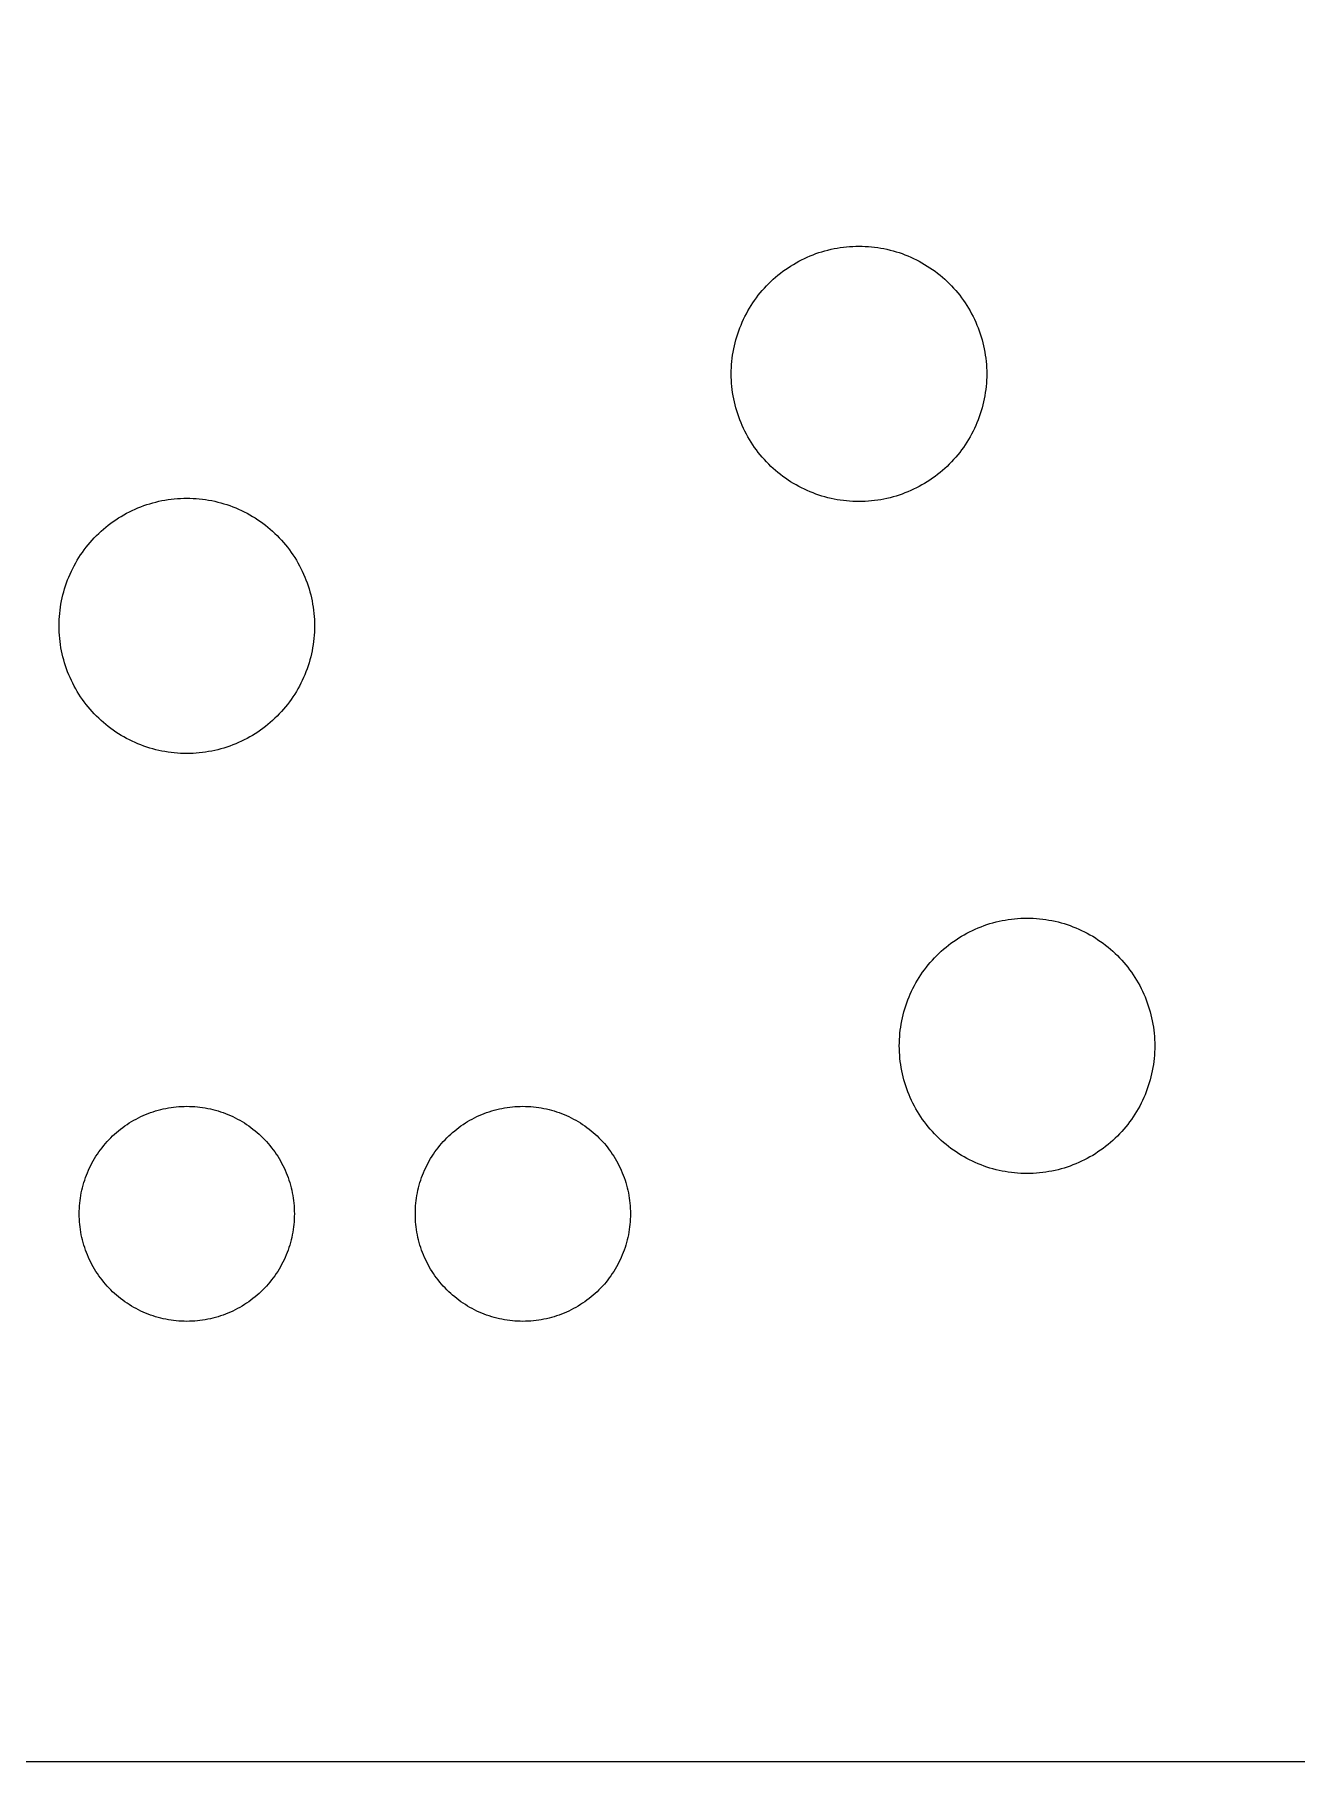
# Model space of a CAD drawing. Extents: x -13 to 170, y -142 to -14.
# Drawn here: x 31.8 to 78.8, y -142.2 to -78 of the extents above; entities that cross this region are included whole.
import ezdxf

# ---------------------------------------------------------------- set-up
doc = ezdxf.new("R2010")
doc.units = 0

msp = doc.modelspace()

# ---------------------------------------------------------------- linework, layer by layer
at = {"color": 34, "true_color": 0x008000}
for points in [[(-12.500102, -142.249906, 0), (170.040046, -142.249906, 0), (170.040046, -13.750036, 0), (-12.500102, -13.750036, 0), (-12.500102, -142.249906, 0)], [(57.749948, -90.624914, 0), (57.751472, -90.508328, 0), (57.75579, -90.391742, 0), (57.762902, -90.27541, 0), (57.772808, -90.159332, 0), (57.785762, -90.043508, 0), (57.801256, -89.927938, 0), (57.819798, -89.812876, 0), (57.841134, -89.698322, 0), (57.865264, -89.584276, 0), (57.892188, -89.470738, 0), (57.921906, -89.357962, 0), (57.954418, -89.245948, 0), (57.989724, -89.13495, 0), (58.02757, -89.024714, 0), (58.06821, -88.915494, 0), (58.111644, -88.807036, 0), (58.157364, -88.700102, 0), (58.205878, -88.59393, 0), (58.257186, -88.489282, 0), (58.31078, -88.38565, 0), (58.367168, -88.283542, 0), (58.425842, -88.182958, 0), (58.486802, -88.083644, 0), (58.550556, -87.985854, 0), (58.616342, -87.889842, 0), (58.684668, -87.795354, 0), (58.75528, -87.702644, 0), (58.828178, -87.611458, 0), (58.903108, -87.522304, 0), (58.980324, -87.434928, 0), (59.059826, -87.349584, 0), (59.141106, -87.266018, 0), (59.224672, -87.184738, 0), (59.310016, -87.105236, 0), (59.397392, -87.02802, 0), (59.486546, -86.95309, 0), (59.577732, -86.880192, 0), (59.670442, -86.80958, 0), (59.76493, -86.741254, 0), (59.860942, -86.675468, 0), (59.958732, -86.611714, 0), (60.058046, -86.550754, 0), (60.15863, -86.49208, 0), (60.260738, -86.435692, 0), (60.36437, -86.382098, 0), (60.469018, -86.33079, 0), (60.57519, -86.282276, 0), (60.682124, -86.236556, 0), (60.790582, -86.193122, 0), (60.899802, -86.152482, 0), (61.010038, -86.114636, 0), (61.121036, -86.07933, 0), (61.23305, -86.046818, 0), (61.345826, -86.0171, 0), (61.459364, -85.990176, 0), (61.57341, -85.966046, 0), (61.687964, -85.94471, 0), (61.803026, -85.926168, 0), (61.918596, -85.910674, 0), (62.03442, -85.89772, 0), (62.150498, -85.887814, 0), (62.26683, -85.880702, 0), (62.383416, -85.876384, 0), (62.500002, -85.87486, 0), (62.616588, -85.876384, 0), (62.733174, -85.880702, 0), (62.849506, -85.887814, 0), (62.965584, -85.89772, 0), (63.081408, -85.910674, 0), (63.196978, -85.926168, 0), (63.31204, -85.94471, 0), (63.426594, -85.966046, 0), (63.54064, -85.990176, 0), (63.654178, -86.0171, 0), (63.766954, -86.046818, 0), (63.878968, -86.07933, 0), (63.989966, -86.114636, 0), (64.100202, -86.152482, 0), (64.209422, -86.193122, 0), (64.31788, -86.236556, 0), (64.424814, -86.282276, 0), (64.530986, -86.33079, 0), (64.635634, -86.382098, 0), (64.739266, -86.435692, 0), (64.841374, -86.49208, 0), (64.941958, -86.550754, 0), (65.041272, -86.611714, 0), (65.139062, -86.675468, 0), (65.235074, -86.741254, 0), (65.329562, -86.80958, 0), (65.422272, -86.880192, 0), (65.513458, -86.95309, 0), (65.602612, -87.02802, 0), (65.689988, -87.105236, 0), (65.775332, -87.184738, 0), (65.858898, -87.266018, 0), (65.940178, -87.349584, 0), (66.01968, -87.434928, 0), (66.096896, -87.522304, 0), (66.171826, -87.611458, 0), (66.244724, -87.702644, 0), (66.315336, -87.795354, 0), (66.383662, -87.889842, 0), (66.449448, -87.985854, 0), (66.513202, -88.083644, 0), (66.574162, -88.182958, 0), (66.632836, -88.283542, 0), (66.689224, -88.38565, 0), (66.742818, -88.489282, 0), (66.794126, -88.59393, 0), (66.84264, -88.700102, 0), (66.88836, -88.807036, 0), (66.931794, -88.915494, 0), (66.972434, -89.024714, 0), (67.01028, -89.13495, 0), (67.045586, -89.245948, 0), (67.078098, -89.357962, 0), (67.107816, -89.470738, 0), (67.13474, -89.584276, 0), (67.15887, -89.698322, 0), (67.180206, -89.812876, 0), (67.198748, -89.927938, 0), (67.214242, -90.043508, 0), (67.227196, -90.159332, 0), (67.237102, -90.27541, 0), (67.244214, -90.391742, 0), (67.248532, -90.508328, 0), (67.250056, -90.624914, 0), (67.248532, -90.7415, 0), (67.244214, -90.858086, 0), (67.237102, -90.974418, 0), (67.227196, -91.090496, 0), (67.214242, -91.20632, 0), (67.198748, -91.32189, 0), (67.180206, -91.436952, 0), (67.15887, -91.551506, 0), (67.13474, -91.665552, 0), (67.107816, -91.77909, 0), (67.078098, -91.891866, 0), (67.045586, -92.00388, 0), (67.01028, -92.114878, 0), (66.972434, -92.225114, 0), (66.931794, -92.334334, 0), (66.88836, -92.442792, 0), (66.84264, -92.549726, 0), (66.794126, -92.655898, 0), (66.742818, -92.760546, 0), (66.689224, -92.864178, 0), (66.632836, -92.966286, 0), (66.574162, -93.06687, 0), (66.513202, -93.166184, 0), (66.449448, -93.263974, 0), (66.383662, -93.359986, 0), (66.315336, -93.454474, 0), (66.244724, -93.547184, 0), (66.171826, -93.63837, 0), (66.096896, -93.727524, 0), (66.01968, -93.8149, 0), (65.940178, -93.900244, 0), (65.858898, -93.98381, 0), (65.775332, -94.06509, 0), (65.689988, -94.144592, 0), (65.602612, -94.221808, 0), (65.513458, -94.296738, 0), (65.422272, -94.369636, 0), (65.329562, -94.440248, 0), (65.235074, -94.508574, 0), (65.139062, -94.57436, 0), (65.041272, -94.638114, 0), (64.941958, -94.699074, 0), (64.841374, -94.757748, 0), (64.739266, -94.814136, 0), (64.635634, -94.86773, 0), (64.530986, -94.919038, 0), (64.424814, -94.967552, 0), (64.31788, -95.013272, 0), (64.209422, -95.056706, 0), (64.100202, -95.097346, 0), (63.989966, -95.135192, 0), (63.878968, -95.170498, 0), (63.766954, -95.20301, 0), (63.654178, -95.232728, 0), (63.54064, -95.259652, 0), (63.426594, -95.283782, 0), (63.31204, -95.305118, 0), (63.196978, -95.32366, 0), (63.081408, -95.339154, 0), (62.965584, -95.352108, 0), (62.849506, -95.362014, 0), (62.733174, -95.369126, 0), (62.616588, -95.373444, 0), (62.500002, -95.374968, 0), (62.383416, -95.373444, 0), (62.26683, -95.369126, 0), (62.150498, -95.362014, 0), (62.03442, -95.352108, 0), (61.918596, -95.339154, 0), (61.803026, -95.32366, 0), (61.687964, -95.305118, 0), (61.57341, -95.283782, 0), (61.459364, -95.259652, 0), (61.345826, -95.232728, 0), (61.23305, -95.20301, 0), (61.121036, -95.170498, 0), (61.010038, -95.135192, 0), (60.899802, -95.097346, 0), (60.790582, -95.056706, 0), (60.682124, -95.013272, 0), (60.57519, -94.967552, 0), (60.469018, -94.919038, 0), (60.36437, -94.86773, 0), (60.260738, -94.814136, 0), (60.15863, -94.757748, 0), (60.058046, -94.699074, 0), (59.958732, -94.638114, 0), (59.860942, -94.57436, 0), (59.76493, -94.508574, 0), (59.670442, -94.440248, 0), (59.577732, -94.369636, 0), (59.486546, -94.296738, 0), (59.397392, -94.221808, 0), (59.310016, -94.144592, 0), (59.224672, -94.06509, 0), (59.141106, -93.98381, 0), (59.059826, -93.900244, 0), (58.980324, -93.8149, 0), (58.903108, -93.727524, 0), (58.828178, -93.63837, 0), (58.75528, -93.547184, 0), (58.684668, -93.454474, 0), (58.616342, -93.359986, 0), (58.550556, -93.263974, 0), (58.486802, -93.166184, 0), (58.425842, -93.06687, 0), (58.367168, -92.966286, 0), (58.31078, -92.864178, 0), (58.257186, -92.760546, 0), (58.205878, -92.655898, 0), (58.157364, -92.549726, 0), (58.111644, -92.442792, 0), (58.06821, -92.334334, 0), (58.02757, -92.225114, 0), (57.989724, -92.114878, 0), (57.954418, -92.00388, 0), (57.921906, -91.891866, 0), (57.892188, -91.77909, 0), (57.865264, -91.665552, 0), (57.841134, -91.551506, 0), (57.819798, -91.436952, 0), (57.801256, -91.32189, 0), (57.785762, -91.20632, 0), (57.772808, -91.090496, 0), (57.762902, -90.974418, 0), (57.75579, -90.858086, 0), (57.751472, -90.7415, 0), (57.749948, -90.624914, 0)], [(32.749998, -100.000054, 0), (32.751522, -99.883468, 0), (32.75584, -99.766882, 0), (32.762952, -99.65055, 0), (32.772858, -99.534472, 0), (32.785812, -99.418648, 0), (32.801306, -99.303078, 0), (32.819848, -99.188016, 0), (32.841184, -99.073462, 0), (32.865314, -98.959416, 0), (32.892238, -98.845878, 0), (32.921956, -98.733102, 0), (32.954468, -98.621088, 0), (32.989774, -98.51009, 0), (33.02762, -98.399854, 0), (33.06826, -98.290634, 0), (33.111694, -98.182176, 0), (33.157414, -98.075242, 0), (33.205928, -97.96907, 0), (33.257236, -97.864422, 0), (33.31083, -97.76079, 0), (33.367218, -97.658682, 0), (33.425892, -97.558098, 0), (33.486852, -97.458784, 0), (33.550606, -97.360994, 0), (33.616392, -97.264982, 0), (33.684718, -97.170494, 0), (33.75533, -97.077784, 0), (33.828228, -96.986598, 0), (33.903158, -96.897444, 0), (33.980374, -96.810068, 0), (34.059876, -96.724724, 0), (34.141156, -96.641158, 0), (34.224722, -96.559878, 0), (34.310066, -96.480376, 0), (34.397442, -96.40316, 0), (34.486596, -96.32823, 0), (34.577782, -96.255332, 0), (34.670492, -96.18472, 0), (34.76498, -96.116394, 0), (34.860992, -96.050608, 0), (34.958782, -95.986854, 0), (35.058096, -95.925894, 0), (35.15868, -95.86722, 0), (35.260788, -95.810832, 0), (35.36442, -95.757238, 0), (35.469068, -95.70593, 0), (35.57524, -95.657416, 0), (35.682174, -95.611696, 0), (35.790632, -95.568262, 0), (35.899852, -95.527622, 0), (36.010088, -95.489776, 0), (36.121086, -95.45447, 0), (36.2331, -95.421958, 0), (36.345876, -95.39224, 0), (36.459414, -95.365316, 0), (36.57346, -95.341186, 0), (36.688014, -95.31985, 0), (36.803076, -95.301308, 0), (36.918646, -95.285814, 0), (37.03447, -95.27286, 0), (37.150548, -95.262954, 0), (37.26688, -95.255842, 0), (37.383466, -95.251524, 0), (37.500052, -95.25, 0), (37.616638, -95.251524, 0), (37.733224, -95.255842, 0), (37.849556, -95.262954, 0), (37.965634, -95.27286, 0), (38.081458, -95.285814, 0), (38.197028, -95.301308, 0), (38.31209, -95.31985, 0), (38.426644, -95.341186, 0), (38.54069, -95.365316, 0), (38.654228, -95.39224, 0), (38.767004, -95.421958, 0), (38.879018, -95.45447, 0), (38.990016, -95.489776, 0), (39.100252, -95.527622, 0), (39.209472, -95.568262, 0), (39.31793, -95.611696, 0), (39.424864, -95.657416, 0), (39.531036, -95.70593, 0), (39.635684, -95.757238, 0), (39.739316, -95.810832, 0), (39.841424, -95.86722, 0), (39.942008, -95.925894, 0), (40.041322, -95.986854, 0), (40.139112, -96.050608, 0), (40.235124, -96.116394, 0), (40.329612, -96.18472, 0), (40.422322, -96.255332, 0), (40.513508, -96.32823, 0), (40.602662, -96.40316, 0), (40.690038, -96.480376, 0), (40.775382, -96.559878, 0), (40.858948, -96.641158, 0), (40.940228, -96.724724, 0), (41.01973, -96.810068, 0), (41.096946, -96.897444, 0), (41.171876, -96.986598, 0), (41.244774, -97.077784, 0), (41.315386, -97.170494, 0), (41.383712, -97.264982, 0), (41.449498, -97.360994, 0), (41.513252, -97.458784, 0), (41.574212, -97.558098, 0), (41.632886, -97.658682, 0), (41.689274, -97.76079, 0), (41.742868, -97.864422, 0), (41.794176, -97.96907, 0), (41.84269, -98.075242, 0), (41.88841, -98.182176, 0), (41.931844, -98.290634, 0), (41.972484, -98.399854, 0), (42.01033, -98.51009, 0), (42.045636, -98.621088, 0), (42.078148, -98.733102, 0), (42.107866, -98.845878, 0), (42.13479, -98.959416, 0), (42.15892, -99.073462, 0), (42.180256, -99.188016, 0), (42.198798, -99.303078, 0), (42.214292, -99.418648, 0), (42.227246, -99.534472, 0), (42.237152, -99.65055, 0), (42.244264, -99.766882, 0), (42.248582, -99.883468, 0), (42.250106, -100.000054, 0), (42.248582, -100.11664, 0), (42.244264, -100.233226, 0), (42.237152, -100.349558, 0), (42.227246, -100.465636, 0), (42.214292, -100.58146, 0), (42.198798, -100.69703, 0), (42.180256, -100.812092, 0), (42.15892, -100.926646, 0), (42.13479, -101.040692, 0), (42.107866, -101.15423, 0), (42.078148, -101.267006, 0), (42.045636, -101.37902, 0), (42.01033, -101.490018, 0), (41.972484, -101.600254, 0), (41.931844, -101.709474, 0), (41.88841, -101.817932, 0), (41.84269, -101.924866, 0), (41.794176, -102.031038, 0), (41.742868, -102.135686, 0), (41.689274, -102.239318, 0), (41.632886, -102.341426, 0), (41.574212, -102.44201, 0), (41.513252, -102.541324, 0), (41.449498, -102.639114, 0), (41.383712, -102.735126, 0), (41.315386, -102.829614, 0), (41.244774, -102.922324, 0), (41.171876, -103.01351, 0), (41.096946, -103.102664, 0), (41.01973, -103.19004, 0), (40.940228, -103.275384, 0), (40.858948, -103.35895, 0), (40.775382, -103.44023, 0), (40.690038, -103.519732, 0), (40.602662, -103.596948, 0), (40.513508, -103.671878, 0), (40.422322, -103.744776, 0), (40.329612, -103.815388, 0), (40.235124, -103.883714, 0), (40.139112, -103.9495, 0), (40.041322, -104.013254, 0), (39.942008, -104.074214, 0), (39.841424, -104.132888, 0), (39.739316, -104.189276, 0), (39.635684, -104.24287, 0), (39.531036, -104.294178, 0), (39.424864, -104.342692, 0), (39.31793, -104.388412, 0), (39.209472, -104.431846, 0), (39.100252, -104.472486, 0), (38.990016, -104.510332, 0), (38.879018, -104.545638, 0), (38.767004, -104.57815, 0), (38.654228, -104.607868, 0), (38.54069, -104.634792, 0), (38.426644, -104.658922, 0), (38.31209, -104.680258, 0), (38.197028, -104.6988, 0), (38.081458, -104.714294, 0), (37.965634, -104.727248, 0), (37.849556, -104.737154, 0), (37.733224, -104.744266, 0), (37.616638, -104.748584, 0), (37.500052, -104.750108, 0), (37.383466, -104.748584, 0), (37.26688, -104.744266, 0), (37.150548, -104.737154, 0), (37.03447, -104.727248, 0), (36.918646, -104.714294, 0), (36.803076, -104.6988, 0), (36.688014, -104.680258, 0), (36.57346, -104.658922, 0), (36.459414, -104.634792, 0), (36.345876, -104.607868, 0), (36.2331, -104.57815, 0), (36.121086, -104.545638, 0), (36.010088, -104.510332, 0), (35.899852, -104.472486, 0), (35.790632, -104.431846, 0), (35.682174, -104.388412, 0), (35.57524, -104.342692, 0), (35.469068, -104.294178, 0), (35.36442, -104.24287, 0), (35.260788, -104.189276, 0), (35.15868, -104.132888, 0), (35.058096, -104.074214, 0), (34.958782, -104.013254, 0), (34.860992, -103.9495, 0), (34.76498, -103.883714, 0), (34.670492, -103.815388, 0), (34.577782, -103.744776, 0), (34.486596, -103.671878, 0), (34.397442, -103.596948, 0), (34.310066, -103.519732, 0), (34.224722, -103.44023, 0), (34.141156, -103.35895, 0), (34.059876, -103.275384, 0), (33.980374, -103.19004, 0), (33.903158, -103.102664, 0), (33.828228, -103.01351, 0), (33.75533, -102.922324, 0), (33.684718, -102.829614, 0), (33.616392, -102.735126, 0), (33.550606, -102.639114, 0), (33.486852, -102.541324, 0), (33.425892, -102.44201, 0), (33.367218, -102.341426, 0), (33.31083, -102.239318, 0), (33.257236, -102.135686, 0), (33.205928, -102.031038, 0), (33.157414, -101.924866, 0), (33.111694, -101.817932, 0), (33.06826, -101.709474, 0), (33.02762, -101.600254, 0), (32.989774, -101.490018, 0), (32.954468, -101.37902, 0), (32.921956, -101.267006, 0), (32.892238, -101.15423, 0), (32.865314, -101.040692, 0), (32.841184, -100.926646, 0), (32.819848, -100.812092, 0), (32.801306, -100.69703, 0), (32.785812, -100.58146, 0), (32.772858, -100.465636, 0), (32.762952, -100.349558, 0), (32.75584, -100.233226, 0), (32.751522, -100.11664, 0), (32.749998, -100.000054, 0)], [(63.999872, -115.625118, 0), (64.001396, -115.508532, 0), (64.005714, -115.391946, 0), (64.012826, -115.275614, 0), (64.022732, -115.159536, 0), (64.035686, -115.043712, 0), (64.05118, -114.928142, 0), (64.069722, -114.81308, 0), (64.091058, -114.698526, 0), (64.115188, -114.58448, 0), (64.142112, -114.470942, 0), (64.17183, -114.358166, 0), (64.204342, -114.246152, 0), (64.239648, -114.135154, 0), (64.277494, -114.024918, 0), (64.318134, -113.915698, 0), (64.361568, -113.80724, 0), (64.407288, -113.700306, 0), (64.455802, -113.594134, 0), (64.50711, -113.489486, 0), (64.560704, -113.385854, 0), (64.617092, -113.283746, 0), (64.675766, -113.183162, 0), (64.736726, -113.083848, 0), (64.80048, -112.986058, 0), (64.866266, -112.890046, 0), (64.934592, -112.795558, 0), (65.005204, -112.702848, 0), (65.078102, -112.611662, 0), (65.153032, -112.522508, 0), (65.230248, -112.435132, 0), (65.30975, -112.349788, 0), (65.39103, -112.266222, 0), (65.474596, -112.184942, 0), (65.55994, -112.10544, 0), (65.647316, -112.028224, 0), (65.73647, -111.953294, 0), (65.827656, -111.880396, 0), (65.920366, -111.809784, 0), (66.014854, -111.741458, 0), (66.110866, -111.675672, 0), (66.208656, -111.611918, 0), (66.30797, -111.550958, 0), (66.408554, -111.492284, 0), (66.510662, -111.435896, 0), (66.614294, -111.382302, 0), (66.718942, -111.330994, 0), (66.825114, -111.28248, 0), (66.932048, -111.23676, 0), (67.040506, -111.193326, 0), (67.149726, -111.152686, 0), (67.259962, -111.11484, 0), (67.37096, -111.079534, 0), (67.482974, -111.047022, 0), (67.59575, -111.017304, 0), (67.709288, -110.99038, 0), (67.823334, -110.96625, 0), (67.937888, -110.944914, 0), (68.05295, -110.926372, 0), (68.16852, -110.910878, 0), (68.284344, -110.897924, 0), (68.400422, -110.888018, 0), (68.516754, -110.880906, 0), (68.63334, -110.876588, 0), (68.749926, -110.875064, 0), (68.866512, -110.876588, 0), (68.983098, -110.880906, 0), (69.09943, -110.888018, 0), (69.215508, -110.897924, 0), (69.331332, -110.910878, 0), (69.446902, -110.926372, 0), (69.561964, -110.944914, 0), (69.676518, -110.96625, 0), (69.790564, -110.99038, 0), (69.904102, -111.017304, 0), (70.016878, -111.047022, 0), (70.128892, -111.079534, 0), (70.23989, -111.11484, 0), (70.350126, -111.152686, 0), (70.459346, -111.193326, 0), (70.567804, -111.23676, 0), (70.674738, -111.28248, 0), (70.78091, -111.330994, 0), (70.885558, -111.382302, 0), (70.98919, -111.435896, 0), (71.091298, -111.492284, 0), (71.191882, -111.550958, 0), (71.291196, -111.611918, 0), (71.388986, -111.675672, 0), (71.484998, -111.741458, 0), (71.579486, -111.809784, 0), (71.672196, -111.880396, 0), (71.763382, -111.953294, 0), (71.852536, -112.028224, 0), (71.939912, -112.10544, 0), (72.025256, -112.184942, 0), (72.108822, -112.266222, 0), (72.190102, -112.349788, 0), (72.269604, -112.435132, 0), (72.34682, -112.522508, 0), (72.42175, -112.611662, 0), (72.494648, -112.702848, 0), (72.56526, -112.795558, 0), (72.633586, -112.890046, 0), (72.699372, -112.986058, 0), (72.763126, -113.083848, 0), (72.824086, -113.183162, 0), (72.88276, -113.283746, 0), (72.939148, -113.385854, 0), (72.992742, -113.489486, 0), (73.04405, -113.594134, 0), (73.092564, -113.700306, 0), (73.138284, -113.80724, 0), (73.181718, -113.915698, 0), (73.222358, -114.024918, 0), (73.260204, -114.135154, 0), (73.29551, -114.246152, 0), (73.328022, -114.358166, 0), (73.35774, -114.470942, 0), (73.384664, -114.58448, 0), (73.408794, -114.698526, 0), (73.43013, -114.81308, 0), (73.448672, -114.928142, 0), (73.464166, -115.043712, 0), (73.47712, -115.159536, 0), (73.487026, -115.275614, 0), (73.494138, -115.391946, 0), (73.498456, -115.508532, 0), (73.49998, -115.625118, 0), (73.498456, -115.741704, 0), (73.494138, -115.85829, 0), (73.487026, -115.974622, 0), (73.47712, -116.0907, 0), (73.464166, -116.206524, 0), (73.448672, -116.322094, 0), (73.43013, -116.437156, 0), (73.408794, -116.55171, 0), (73.384664, -116.665756, 0), (73.35774, -116.779294, 0), (73.328022, -116.89207, 0), (73.29551, -117.004084, 0), (73.260204, -117.115082, 0), (73.222358, -117.225318, 0), (73.181718, -117.334538, 0), (73.138284, -117.442996, 0), (73.092564, -117.54993, 0), (73.04405, -117.656102, 0), (72.992742, -117.76075, 0), (72.939148, -117.864382, 0), (72.88276, -117.96649, 0), (72.824086, -118.067074, 0), (72.763126, -118.166388, 0), (72.699372, -118.264178, 0), (72.633586, -118.36019, 0), (72.56526, -118.454678, 0), (72.494648, -118.547388, 0), (72.42175, -118.638574, 0), (72.34682, -118.727728, 0), (72.269604, -118.815104, 0), (72.190102, -118.900448, 0), (72.108822, -118.984014, 0), (72.025256, -119.065294, 0), (71.939912, -119.144796, 0), (71.852536, -119.222012, 0), (71.763382, -119.296942, 0), (71.672196, -119.36984, 0), (71.579486, -119.440452, 0), (71.484998, -119.508778, 0), (71.388986, -119.574564, 0), (71.291196, -119.638318, 0), (71.191882, -119.699278, 0), (71.091298, -119.757952, 0), (70.98919, -119.81434, 0), (70.885558, -119.867934, 0), (70.78091, -119.919242, 0), (70.674738, -119.967756, 0), (70.567804, -120.013476, 0), (70.459346, -120.05691, 0), (70.350126, -120.09755, 0), (70.23989, -120.135396, 0), (70.128892, -120.170702, 0), (70.016878, -120.203214, 0), (69.904102, -120.232932, 0), (69.790564, -120.259856, 0), (69.676518, -120.283986, 0), (69.561964, -120.305322, 0), (69.446902, -120.323864, 0), (69.331332, -120.339358, 0), (69.215508, -120.352312, 0), (69.09943, -120.362218, 0), (68.983098, -120.36933, 0), (68.866512, -120.373648, 0), (68.749926, -120.375172, 0), (68.63334, -120.373648, 0), (68.516754, -120.36933, 0), (68.400422, -120.362218, 0), (68.284344, -120.352312, 0), (68.16852, -120.339358, 0), (68.05295, -120.323864, 0), (67.937888, -120.305322, 0), (67.823334, -120.283986, 0), (67.709288, -120.259856, 0), (67.59575, -120.232932, 0), (67.482974, -120.203214, 0), (67.37096, -120.170702, 0), (67.259962, -120.135396, 0), (67.149726, -120.09755, 0), (67.040506, -120.05691, 0), (66.932048, -120.013476, 0), (66.825114, -119.967756, 0), (66.718942, -119.919242, 0), (66.614294, -119.867934, 0), (66.510662, -119.81434, 0), (66.408554, -119.757952, 0), (66.30797, -119.699278, 0), (66.208656, -119.638318, 0), (66.110866, -119.574564, 0), (66.014854, -119.508778, 0), (65.920366, -119.440452, 0), (65.827656, -119.36984, 0), (65.73647, -119.296942, 0), (65.647316, -119.222012, 0), (65.55994, -119.144796, 0), (65.474596, -119.065294, 0), (65.39103, -118.984014, 0), (65.30975, -118.900448, 0), (65.230248, -118.815104, 0), (65.153032, -118.727728, 0), (65.078102, -118.638574, 0), (65.005204, -118.547388, 0), (64.934592, -118.454678, 0), (64.866266, -118.36019, 0), (64.80048, -118.264178, 0), (64.736726, -118.166388, 0), (64.675766, -118.067074, 0), (64.617092, -117.96649, 0), (64.560704, -117.864382, 0), (64.50711, -117.76075, 0), (64.455802, -117.656102, 0), (64.407288, -117.54993, 0), (64.361568, -117.442996, 0), (64.318134, -117.334538, 0), (64.277494, -117.225318, 0), (64.239648, -117.115082, 0), (64.204342, -117.004084, 0), (64.17183, -116.89207, 0), (64.142112, -116.779294, 0), (64.115188, -116.665756, 0), (64.091058, -116.55171, 0), (64.069722, -116.437156, 0), (64.05118, -116.322094, 0), (64.035686, -116.206524, 0), (64.022732, -116.0907, 0), (64.012826, -115.974622, 0), (64.005714, -115.85829, 0), (64.001396, -115.741704, 0), (63.999872, -115.625118, 0)], [(33.50006, -121.875042, 0), (33.50133, -121.776998, 0), (33.504886, -121.6787, 0), (33.510982, -121.58091, 0), (33.519364, -121.482866, 0), (33.530032, -121.38533, 0), (33.54324, -121.288048, 0), (33.558988, -121.191274, 0), (33.577022, -121.094754, 0), (33.597342, -120.998742, 0), (33.619948, -120.903238, 0), (33.64484, -120.808242, 0), (33.672272, -120.714008, 0), (33.70199, -120.620282, 0), (33.733994, -120.527572, 0), (33.76803, -120.43537, 0), (33.804606, -120.344438, 0), (33.843214, -120.254014, 0), (33.884108, -120.16486, 0), (33.927288, -120.076722, 0), (33.9725, -119.989346, 0), (34.019744, -119.903494, 0), (34.06902, -119.818658, 0), (34.120582, -119.735092, 0), (34.174176, -119.652796, 0), (34.229802, -119.57177, 0), (34.287206, -119.492268, 0), (34.346642, -119.414036, 0), (34.40811, -119.337582, 0), (34.471102, -119.262398, 0), (34.53638, -119.188738, 0), (34.603182, -119.116856, 0), (34.671508, -119.046498, 0), (34.741866, -118.978172, 0), (34.813748, -118.91137, 0), (34.887408, -118.846092, 0), (34.962592, -118.7831, 0), (35.039046, -118.721632, 0), (35.117278, -118.662196, 0), (35.19678, -118.604792, 0), (35.277806, -118.549166, 0), (35.360102, -118.495572, 0), (35.443668, -118.44401, 0), (35.528504, -118.394734, 0), (35.614356, -118.34749, 0), (35.701732, -118.302278, 0), (35.78987, -118.259098, 0), (35.879024, -118.218204, 0), (35.969448, -118.179596, 0), (36.06038, -118.14302, 0), (36.152582, -118.108984, 0), (36.245292, -118.07698, 0), (36.339018, -118.047262, 0), (36.433252, -118.01983, 0), (36.528248, -117.994938, 0), (36.623752, -117.972332, 0), (36.719764, -117.952012, 0), (36.816284, -117.933978, 0), (36.913058, -117.91823, 0), (37.01034, -117.905022, 0), (37.107876, -117.894354, 0), (37.20592, -117.885972, 0), (37.30371, -117.879876, 0), (37.402008, -117.87632, 0), (37.500052, -117.87505, 0), (37.598096, -117.87632, 0), (37.696394, -117.879876, 0), (37.794184, -117.885972, 0), (37.892228, -117.894354, 0), (37.989764, -117.905022, 0), (38.087046, -117.91823, 0), (38.18382, -117.933978, 0), (38.28034, -117.952012, 0), (38.376352, -117.972332, 0), (38.471856, -117.994938, 0), (38.566852, -118.01983, 0), (38.661086, -118.047262, 0), (38.754812, -118.07698, 0), (38.847522, -118.108984, 0), (38.939724, -118.14302, 0), (39.030656, -118.179596, 0), (39.12108, -118.218204, 0), (39.210234, -118.259098, 0), (39.298372, -118.302278, 0), (39.385748, -118.34749, 0), (39.4716, -118.394734, 0), (39.556436, -118.44401, 0), (39.640002, -118.495572, 0), (39.722298, -118.549166, 0), (39.803324, -118.604792, 0), (39.882826, -118.662196, 0), (39.961058, -118.721632, 0), (40.037512, -118.7831, 0), (40.112696, -118.846092, 0), (40.186356, -118.91137, 0), (40.258238, -118.978172, 0), (40.328596, -119.046498, 0), (40.396922, -119.116856, 0), (40.463724, -119.188738, 0), (40.529002, -119.262398, 0), (40.591994, -119.337582, 0), (40.653462, -119.414036, 0), (40.712898, -119.492268, 0), (40.770302, -119.57177, 0), (40.825928, -119.652796, 0), (40.879522, -119.735092, 0), (40.931084, -119.818658, 0), (40.98036, -119.903494, 0), (41.027604, -119.989346, 0), (41.072816, -120.076722, 0), (41.115996, -120.16486, 0), (41.15689, -120.254014, 0), (41.195498, -120.344438, 0), (41.232074, -120.43537, 0), (41.26611, -120.527572, 0), (41.298114, -120.620282, 0), (41.327832, -120.714008, 0), (41.355264, -120.808242, 0), (41.380156, -120.903238, 0), (41.402762, -120.998742, 0), (41.423082, -121.094754, 0), (41.441116, -121.191274, 0), (41.456864, -121.288048, 0), (41.470072, -121.38533, 0), (41.48074, -121.482866, 0), (41.489122, -121.58091, 0), (41.495218, -121.6787, 0), (41.498774, -121.776998, 0), (41.500044, -121.875042, 0), (41.498774, -121.973086, 0), (41.495218, -122.071384, 0), (41.489122, -122.169174, 0), (41.48074, -122.267218, 0), (41.470072, -122.364754, 0), (41.456864, -122.462036, 0), (41.441116, -122.55881, 0), (41.423082, -122.65533, 0), (41.402762, -122.751342, 0), (41.380156, -122.846846, 0), (41.355264, -122.941842, 0), (41.327832, -123.036076, 0), (41.298114, -123.129802, 0), (41.26611, -123.222512, 0), (41.232074, -123.314714, 0), (41.195498, -123.405646, 0), (41.15689, -123.49607, 0), (41.115996, -123.585224, 0), (41.072816, -123.673362, 0), (41.027604, -123.760738, 0), (40.98036, -123.84659, 0), (40.931084, -123.931426, 0), (40.879522, -124.014992, 0), (40.825928, -124.097288, 0), (40.770302, -124.178314, 0), (40.712898, -124.257816, 0), (40.653462, -124.336048, 0), (40.591994, -124.412502, 0), (40.529002, -124.487686, 0), (40.463724, -124.561346, 0), (40.396922, -124.633228, 0), (40.328596, -124.703586, 0), (40.258238, -124.771912, 0), (40.186356, -124.838714, 0), (40.112696, -124.903992, 0), (40.037512, -124.966984, 0), (39.961058, -125.028452, 0), (39.882826, -125.087888, 0), (39.803324, -125.145292, 0), (39.722298, -125.200918, 0), (39.640002, -125.254512, 0), (39.556436, -125.306074, 0), (39.4716, -125.35535, 0), (39.385748, -125.402594, 0), (39.298372, -125.447806, 0), (39.210234, -125.490986, 0), (39.12108, -125.53188, 0), (39.030656, -125.570488, 0), (38.939724, -125.607064, 0), (38.847522, -125.6411, 0), (38.754812, -125.673104, 0), (38.661086, -125.702822, 0), (38.566852, -125.730254, 0), (38.471856, -125.755146, 0), (38.376352, -125.777752, 0), (38.28034, -125.798072, 0), (38.18382, -125.816106, 0), (38.087046, -125.831854, 0), (37.989764, -125.845062, 0), (37.892228, -125.85573, 0), (37.794184, -125.864112, 0), (37.696394, -125.870208, 0), (37.598096, -125.873764, 0), (37.500052, -125.875034, 0), (37.402008, -125.873764, 0), (37.30371, -125.870208, 0), (37.20592, -125.864112, 0), (37.107876, -125.85573, 0), (37.01034, -125.845062, 0), (36.913058, -125.831854, 0), (36.816284, -125.816106, 0), (36.719764, -125.798072, 0), (36.623752, -125.777752, 0), (36.528248, -125.755146, 0), (36.433252, -125.730254, 0), (36.339018, -125.702822, 0), (36.245292, -125.673104, 0), (36.152582, -125.6411, 0), (36.06038, -125.607064, 0), (35.969448, -125.570488, 0), (35.879024, -125.53188, 0), (35.78987, -125.490986, 0), (35.701732, -125.447806, 0), (35.614356, -125.402594, 0), (35.528504, -125.35535, 0), (35.443668, -125.306074, 0), (35.360102, -125.254512, 0), (35.277806, -125.200918, 0), (35.19678, -125.145292, 0), (35.117278, -125.087888, 0), (35.039046, -125.028452, 0), (34.962592, -124.966984, 0), (34.887408, -124.903992, 0), (34.813748, -124.838714, 0), (34.741866, -124.771912, 0), (34.671508, -124.703586, 0), (34.603182, -124.633228, 0), (34.53638, -124.561346, 0), (34.471102, -124.487686, 0), (34.40811, -124.412502, 0), (34.346642, -124.336048, 0), (34.287206, -124.257816, 0), (34.229802, -124.178314, 0), (34.174176, -124.097288, 0), (34.120582, -124.014992, 0), (34.06902, -123.931426, 0), (34.019744, -123.84659, 0), (33.9725, -123.760738, 0), (33.927288, -123.673362, 0), (33.884108, -123.585224, 0), (33.843214, -123.49607, 0), (33.804606, -123.405646, 0), (33.76803, -123.314714, 0), (33.733994, -123.222512, 0), (33.70199, -123.129802, 0), (33.672272, -123.036076, 0), (33.64484, -122.941842, 0), (33.619948, -122.846846, 0), (33.597342, -122.751342, 0), (33.577022, -122.65533, 0), (33.558988, -122.55881, 0), (33.54324, -122.462036, 0), (33.530032, -122.364754, 0), (33.519364, -122.267218, 0), (33.510982, -122.169174, 0), (33.504886, -122.071384, 0), (33.50133, -121.973086, 0), (33.50006, -121.875042, 0)], [(45.999908, -121.875042, 0), (46.001178, -121.776998, 0), (46.004734, -121.6787, 0), (46.01083, -121.58091, 0), (46.019212, -121.482866, 0), (46.02988, -121.38533, 0), (46.043088, -121.288048, 0), (46.058836, -121.191274, 0), (46.07687, -121.094754, 0), (46.09719, -120.998742, 0), (46.119796, -120.903238, 0), (46.144688, -120.808242, 0), (46.17212, -120.714008, 0), (46.201838, -120.620282, 0), (46.233842, -120.527572, 0), (46.267878, -120.43537, 0), (46.304454, -120.344438, 0), (46.343062, -120.254014, 0), (46.383956, -120.16486, 0), (46.427136, -120.076722, 0), (46.472348, -119.989346, 0), (46.519592, -119.903494, 0), (46.568868, -119.818658, 0), (46.62043, -119.735092, 0), (46.674024, -119.652796, 0), (46.72965, -119.57177, 0), (46.787054, -119.492268, 0), (46.84649, -119.414036, 0), (46.907958, -119.337582, 0), (46.97095, -119.262398, 0), (47.036228, -119.188738, 0), (47.10303, -119.116856, 0), (47.171356, -119.046498, 0), (47.241714, -118.978172, 0), (47.313596, -118.91137, 0), (47.387256, -118.846092, 0), (47.46244, -118.7831, 0), (47.538894, -118.721632, 0), (47.617126, -118.662196, 0), (47.696628, -118.604792, 0), (47.777654, -118.549166, 0), (47.85995, -118.495572, 0), (47.943516, -118.44401, 0), (48.028352, -118.394734, 0), (48.114204, -118.34749, 0), (48.20158, -118.302278, 0), (48.289718, -118.259098, 0), (48.378872, -118.218204, 0), (48.469296, -118.179596, 0), (48.560228, -118.14302, 0), (48.65243, -118.108984, 0), (48.74514, -118.07698, 0), (48.838866, -118.047262, 0), (48.9331, -118.01983, 0), (49.028096, -117.994938, 0), (49.1236, -117.972332, 0), (49.219612, -117.952012, 0), (49.316132, -117.933978, 0), (49.412906, -117.91823, 0), (49.510188, -117.905022, 0), (49.607724, -117.894354, 0), (49.705768, -117.885972, 0), (49.803558, -117.879876, 0), (49.901856, -117.87632, 0), (49.9999, -117.87505, 0), (50.097944, -117.87632, 0), (50.196242, -117.879876, 0), (50.294032, -117.885972, 0), (50.392076, -117.894354, 0), (50.489612, -117.905022, 0), (50.586894, -117.91823, 0), (50.683668, -117.933978, 0), (50.780188, -117.952012, 0), (50.8762, -117.972332, 0), (50.971704, -117.994938, 0), (51.0667, -118.01983, 0), (51.160934, -118.047262, 0), (51.25466, -118.07698, 0), (51.34737, -118.108984, 0), (51.439572, -118.14302, 0), (51.530504, -118.179596, 0), (51.620928, -118.218204, 0), (51.710082, -118.259098, 0), (51.79822, -118.302278, 0), (51.885596, -118.34749, 0), (51.971448, -118.394734, 0), (52.056284, -118.44401, 0), (52.13985, -118.495572, 0), (52.222146, -118.549166, 0), (52.303172, -118.604792, 0), (52.382674, -118.662196, 0), (52.460906, -118.721632, 0), (52.53736, -118.7831, 0), (52.612544, -118.846092, 0), (52.686204, -118.91137, 0), (52.758086, -118.978172, 0), (52.828444, -119.046498, 0), (52.89677, -119.116856, 0), (52.963572, -119.188738, 0), (53.02885, -119.262398, 0), (53.091842, -119.337582, 0), (53.15331, -119.414036, 0), (53.212746, -119.492268, 0), (53.27015, -119.57177, 0), (53.325776, -119.652796, 0), (53.37937, -119.735092, 0), (53.430932, -119.818658, 0), (53.480208, -119.903494, 0), (53.527452, -119.989346, 0), (53.572664, -120.076722, 0), (53.615844, -120.16486, 0), (53.656738, -120.254014, 0), (53.695346, -120.344438, 0), (53.731922, -120.43537, 0), (53.765958, -120.527572, 0), (53.797962, -120.620282, 0), (53.82768, -120.714008, 0), (53.855112, -120.808242, 0), (53.880004, -120.903238, 0), (53.90261, -120.998742, 0), (53.92293, -121.094754, 0), (53.940964, -121.191274, 0), (53.956712, -121.288048, 0), (53.96992, -121.38533, 0), (53.980588, -121.482866, 0), (53.98897, -121.58091, 0), (53.995066, -121.6787, 0), (53.998622, -121.776998, 0), (53.999892, -121.875042, 0), (53.998622, -121.973086, 0), (53.995066, -122.071384, 0), (53.98897, -122.169174, 0), (53.980588, -122.267218, 0), (53.96992, -122.364754, 0), (53.956712, -122.462036, 0), (53.940964, -122.55881, 0), (53.92293, -122.65533, 0), (53.90261, -122.751342, 0), (53.880004, -122.846846, 0), (53.855112, -122.941842, 0), (53.82768, -123.036076, 0), (53.797962, -123.129802, 0), (53.765958, -123.222512, 0), (53.731922, -123.314714, 0), (53.695346, -123.405646, 0), (53.656738, -123.49607, 0), (53.615844, -123.585224, 0), (53.572664, -123.673362, 0), (53.527452, -123.760738, 0), (53.480208, -123.84659, 0), (53.430932, -123.931426, 0), (53.37937, -124.014992, 0), (53.325776, -124.097288, 0), (53.27015, -124.178314, 0), (53.212746, -124.257816, 0), (53.15331, -124.336048, 0), (53.091842, -124.412502, 0), (53.02885, -124.487686, 0), (52.963572, -124.561346, 0), (52.89677, -124.633228, 0), (52.828444, -124.703586, 0), (52.758086, -124.771912, 0), (52.686204, -124.838714, 0), (52.612544, -124.903992, 0), (52.53736, -124.966984, 0), (52.460906, -125.028452, 0), (52.382674, -125.087888, 0), (52.303172, -125.145292, 0), (52.222146, -125.200918, 0), (52.13985, -125.254512, 0), (52.056284, -125.306074, 0), (51.971448, -125.35535, 0), (51.885596, -125.402594, 0), (51.79822, -125.447806, 0), (51.710082, -125.490986, 0), (51.620928, -125.53188, 0), (51.530504, -125.570488, 0), (51.439572, -125.607064, 0), (51.34737, -125.6411, 0), (51.25466, -125.673104, 0), (51.160934, -125.702822, 0), (51.0667, -125.730254, 0), (50.971704, -125.755146, 0), (50.8762, -125.777752, 0), (50.780188, -125.798072, 0), (50.683668, -125.816106, 0), (50.586894, -125.831854, 0), (50.489612, -125.845062, 0), (50.392076, -125.85573, 0), (50.294032, -125.864112, 0), (50.196242, -125.870208, 0), (50.097944, -125.873764, 0), (49.9999, -125.875034, 0), (49.901856, -125.873764, 0), (49.803558, -125.870208, 0), (49.705768, -125.864112, 0), (49.607724, -125.85573, 0), (49.510188, -125.845062, 0), (49.412906, -125.831854, 0), (49.316132, -125.816106, 0), (49.219612, -125.798072, 0), (49.1236, -125.777752, 0), (49.028096, -125.755146, 0), (48.9331, -125.730254, 0), (48.838866, -125.702822, 0), (48.74514, -125.673104, 0), (48.65243, -125.6411, 0), (48.560228, -125.607064, 0), (48.469296, -125.570488, 0), (48.378872, -125.53188, 0), (48.289718, -125.490986, 0), (48.20158, -125.447806, 0), (48.114204, -125.402594, 0), (48.028352, -125.35535, 0), (47.943516, -125.306074, 0), (47.85995, -125.254512, 0), (47.777654, -125.200918, 0), (47.696628, -125.145292, 0), (47.617126, -125.087888, 0), (47.538894, -125.028452, 0), (47.46244, -124.966984, 0), (47.387256, -124.903992, 0), (47.313596, -124.838714, 0), (47.241714, -124.771912, 0), (47.171356, -124.703586, 0), (47.10303, -124.633228, 0), (47.036228, -124.561346, 0), (46.97095, -124.487686, 0), (46.907958, -124.412502, 0), (46.84649, -124.336048, 0), (46.787054, -124.257816, 0), (46.72965, -124.178314, 0), (46.674024, -124.097288, 0), (46.62043, -124.014992, 0), (46.568868, -123.931426, 0), (46.519592, -123.84659, 0), (46.472348, -123.760738, 0), (46.427136, -123.673362, 0), (46.383956, -123.585224, 0), (46.343062, -123.49607, 0), (46.304454, -123.405646, 0), (46.267878, -123.314714, 0), (46.233842, -123.222512, 0), (46.201838, -123.129802, 0), (46.17212, -123.036076, 0), (46.144688, -122.941842, 0), (46.119796, -122.846846, 0), (46.09719, -122.751342, 0), (46.07687, -122.65533, 0), (46.058836, -122.55881, 0), (46.043088, -122.462036, 0), (46.02988, -122.364754, 0), (46.019212, -122.267218, 0), (46.01083, -122.169174, 0), (46.004734, -122.071384, 0), (46.001178, -121.973086, 0), (45.999908, -121.875042, 0)]]:
    msp.add_polyline3d(points, close=True, dxfattribs=at)
at = {"color": 5, "true_color": 0x0000ff}
msp.add_polyline3d([(170.04004, -142.2499, 0), (170.04004, -13.75003, 0), (-12.5001, -13.75003, 0), (-12.5001, -142.2499, 0), (170.04004, -142.2499, 0)], close=True, dxfattribs=at)

doc.saveas('drawing.dxf')
